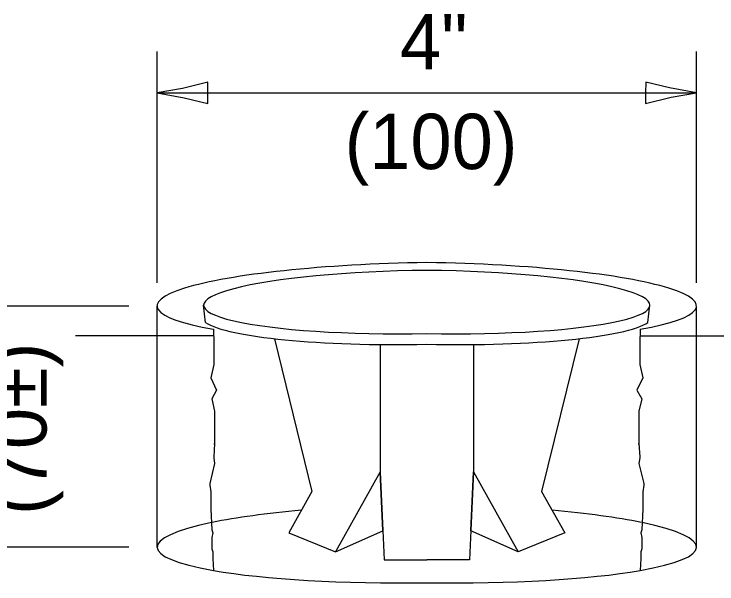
# Model space of a CAD drawing. Extents: x 2261460 to 2262119, y -3124004 to -3123604.
# Drawn here: x 2261869.26 to 2261907.95, y -3123707.73 to -3123676.36 of the extents above; entities that cross this region are included whole.
import ezdxf

# ---------------------------------------------------------------- set-up
doc = ezdxf.new("R2010")
doc.units = 0
doc.layers.add('RD_Pr_Roadway_Dimensions', color=7, linetype='Continuous')
doc.layers.add('RD_Pr_Roadway_Items', color=7, linetype='Continuous')

msp = doc.modelspace()

# ---------------------------------------------------------------- linework, layer by layer
at = {"layer": 'RD_Pr_Roadway_Dimensions'}
for p, q in [((2261877.13, -3123691.158), (2261877.13, -3123678.412)), ((2261906.828, -3123691.158), (2261906.828, -3123678.412)), ((2261877.13, -3123680.692), (2261906.828, -3123680.692)), ((2261875.567, -3123692.431), (2261864.39, -3123692.431)), ((2261875.567, -3123705.708), (2261864.39, -3123705.708))]:
    msp.add_line(p, q, dxfattribs=at)
for points in [[(2261879.928, -3123681.278), (2261879.93, -3123680.692), (2261879.93, -3123680.107), (2261878.529, -3123680.45), (2261877.13, -3123680.692), (2261878.623, -3123680.964)], [(2261904.03, -3123680.107), (2261904.028, -3123680.692), (2261904.028, -3123681.278), (2261905.428, -3123680.935), (2261906.828, -3123680.692), (2261905.335, -3123680.421)]]:
    msp.add_lwpolyline(points, close=True, dxfattribs=at)
at = {"layer": 'RD_Pr_Roadway_Items'}
for p, q in [((2261877.13, -3123705.708), (2261877.13, -3123692.431)), ((2261879.801, -3123693.344), (2261879.691, -3123692.386)), ((2261904.157, -3123693.344), (2261904.266, -3123692.386)), ((2261906.828, -3123705.708), (2261906.828, -3123692.431)), ((2261880.238, -3123694.079), (2261872.644, -3123694.079)), ((2261883.597, -3123694.237), (2261885.656, -3123702.64)), ((2261900.36, -3123694.237), (2261898.301, -3123702.64)), ((2261903.719, -3123694.079), (2261912.577, -3123694.079)), ((2261889.415, -3123694.551), (2261889.415, -3123701.563)), ((2261894.546, -3123694.551), (2261894.546, -3123701.563)), ((2261889.415, -3123701.563), (2261886.949, -3123705.958)), ((2261889.415, -3123701.563), (2261889.634, -3123706.406)), ((2261894.546, -3123701.563), (2261894.323, -3123706.406)), ((2261894.546, -3123701.563), (2261897.012, -3123705.958)), ((2261885.656, -3123702.64), (2261884.384, -3123704.911)), ((2261898.301, -3123702.64), (2261899.577, -3123704.911)), ((2261886.949, -3123705.958), (2261889.562, -3123704.798)), ((2261897.012, -3123705.958), (2261894.399, -3123704.798)), ((2261884.384, -3123704.911), (2261886.949, -3123705.958)), ((2261899.577, -3123704.911), (2261897.012, -3123705.958)), ((2261889.634, -3123706.406), (2261891.98, -3123706.406)), ((2261894.323, -3123706.406), (2261891.98, -3123706.406))]:
    msp.add_line(p, q, dxfattribs=at)
for points in [[(2261880.228, -3123693.71), (2261880.249, -3123694.496), (2261880.249, -3123694.968), (2261880.249, -3123695.649), (2261880.092, -3123696.381), (2261880.406, -3123697.062), (2261880.143, -3123697.534), (2261880.3, -3123698.214), (2261880.3, -3123700.044), (2261880.3, -3123699.993), (2261880.249, -3123700.725), (2261880.249, -3123700.78), (2261880.3, -3123701.091), (2261880.04, -3123702.192), (2261880.04, -3123702.295), (2261880.092, -3123702.661), (2261880.092, -3123703.605), (2261880.143, -3123704.757), (2261880.198, -3123704.911), (2261880.143, -3123705.175), (2261880.143, -3123705.804), (2261880.198, -3123705.958), (2261880.198, -3123706.013), (2261880.198, -3123706.327), (2261880.232, -3123706.987)], [(2261903.729, -3123693.71), (2261903.709, -3123694.496), (2261903.709, -3123694.968), (2261903.709, -3123695.649), (2261903.866, -3123696.381), (2261903.551, -3123697.062), (2261903.815, -3123697.534), (2261903.657, -3123698.214), (2261903.657, -3123700.044), (2261903.657, -3123699.993), (2261903.709, -3123700.725), (2261903.709, -3123700.78), (2261903.657, -3123701.091), (2261903.921, -3123702.192), (2261903.921, -3123702.295), (2261903.866, -3123702.661), (2261903.866, -3123703.605), (2261903.815, -3123704.757), (2261903.763, -3123704.911), (2261903.815, -3123705.175), (2261903.815, -3123705.804), (2261903.763, -3123705.958), (2261903.763, -3123706.013), (2261903.763, -3123706.327), (2261903.729, -3123706.987)]]:
    msp.add_lwpolyline(points, dxfattribs=at)
for points in [[(2261889.415, -3123701.563), (2261886.949, -3123705.958), (2261889.562, -3123704.798)], [(2261894.546, -3123701.563), (2261897.012, -3123705.958), (2261894.399, -3123704.798)]]:
    msp.add_lwpolyline(points, close=True, dxfattribs=at)
for centre, major_axis, start_param, end_param in [((2261892.029, -3123692.212), (-14.901, -0.219), 4.713694, 6.937988), ((2261891.927, -3123692.212), (-14.901, 0.219), 2.486789, 4.711084), ((2261891.611, -3123692.212), (-11.921, -0.175), 4.679446, 7.882636), ((2261892.345, -3123692.212), (-11.921, 0.175), 1.542142, 4.745332), ((2261891.429, -3123692.811), (-11.891, -0.175), 0.209006, 1.61493), ((2261892.528, -3123692.811), (-11.891, 0.175), 1.526662, 2.932587), ((2261892.029, -3123705.49), (-14.901, -0.219), 5.195468, 5.630492), ((2261891.927, -3123705.49), (-14.901, 0.219), 3.794286, 4.22931), ((2261892.029, -3123705.49), (-14.901, -0.219), 5.63578, 6.937942), ((2261891.927, -3123705.49), (-14.901, 0.219), 2.486836, 3.788998), ((2261892.029, -3123705.49), (-14.901, -0.219), 0.654704, 1.565204), ((2261891.927, -3123705.49), (-14.901, 0.219), 1.576389, 2.486889)]:
    msp.add_ellipse(centre, major_axis=major_axis, ratio=0.145832, start_param=start_param, end_param=end_param, dxfattribs=at)

# ---------------------------------------------------------------- texts
at = {"layer": 'RD_Pr_Roadway_Dimensions'}
for s, p in [('4"', (2261890.507, -3123679.405)), ('(100)', (2261887.455, -3123684.891))]:
    msp.add_text(s, height=3.048, dxfattribs=at).set_placement(p)
msp.add_text('(70±)', height=3.048, rotation=90, dxfattribs=at).set_placement((2261871.044, -3123703.929))

doc.saveas('drawing.dxf')
